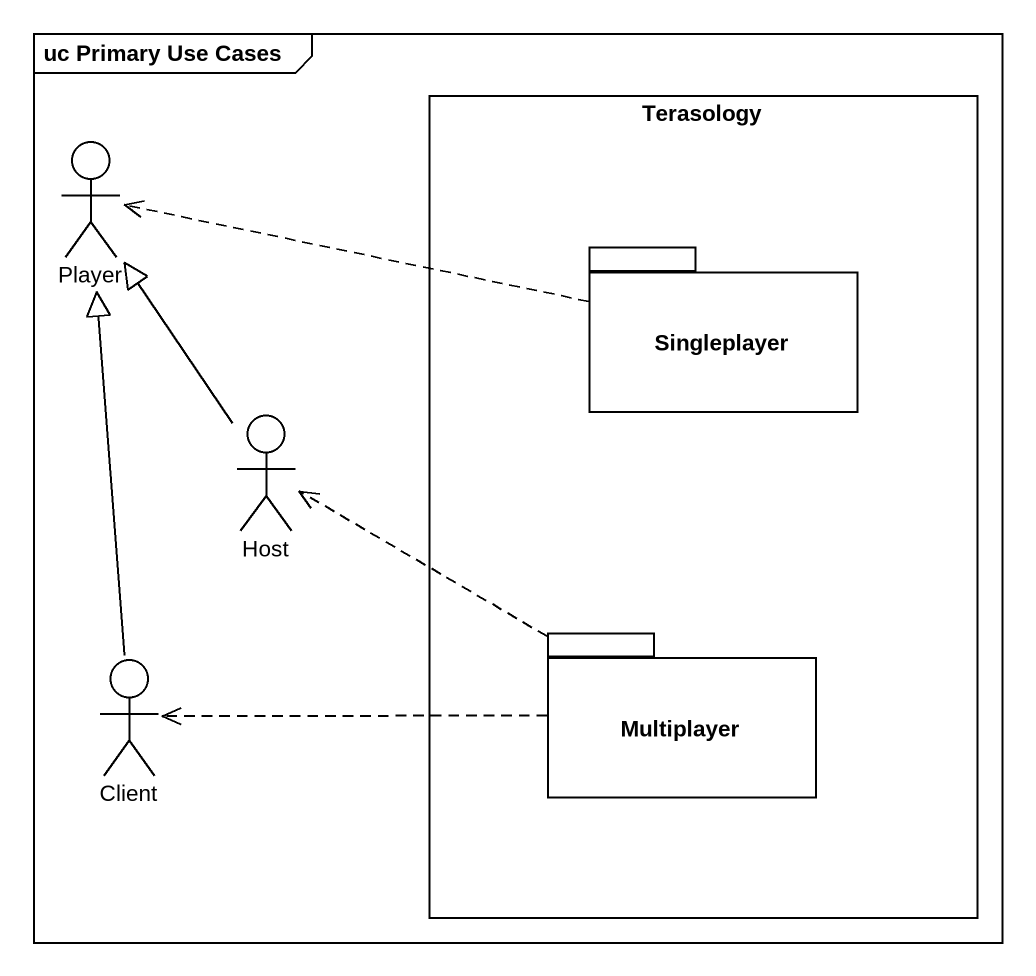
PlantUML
@startuml
mainframe uc Primary Use Cases
rectangle Terasology {
  package Singleplayer {
  }
  package Multiplayer {
  }
}
actor Player
actor Host
actor Client
Singleplayer .left.> Player
Host -up-|> Player
Client -up-|> Player
Multiplayer .left.> Host
Multiplayer .left.> Client
@enduml
